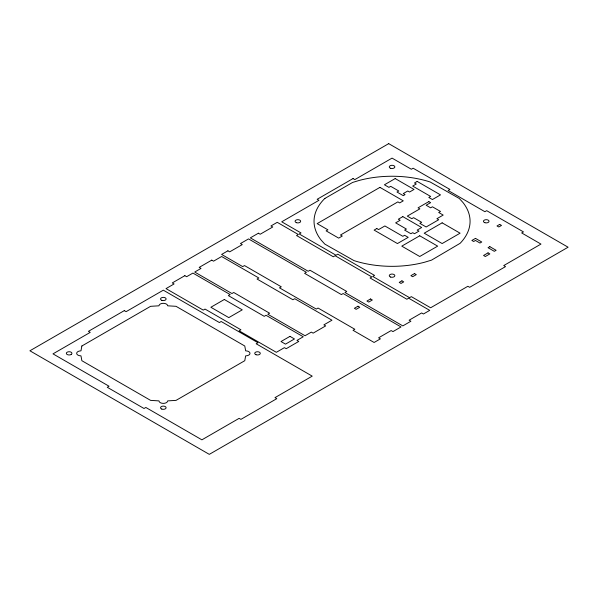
<?xml version="1.0" encoding="UTF-8"?>
<svg xmlns="http://www.w3.org/2000/svg" width="598" height="598" viewBox="0 0 598 598"><rect width="100%" height="100%" fill="white"/><g stroke="black" fill="none" stroke-linecap="round" stroke-linejoin="round"><path stroke-width="0.9" d="M81.859 346.003L80.977 350.862A4.313 2.489 0 0 0 76.664 353.351A4.313 2.489 0 0 0 80.977 355.84L81.859 360.699L150.591 400.376L159.001 400.892A4.313 2.489 0 0 0 163.321 403.381A4.313 2.489 0 0 0 167.634 400.892L176.044 400.376L244.776 360.699L245.658 355.84A4.313 2.489 0 0 0 249.979 353.351A4.313 2.489 0 0 0 245.658 350.862L244.776 346.003L176.044 306.318L167.634 305.81A4.313 2.489 0 0 0 163.321 303.321A4.313 2.489 0 0 0 159.001 305.81L150.591 306.318L81.859 346.003M324.931 198.416L323.981 199.291A78.017 45.044 0 0 0 321.208 240.157L324.796 244.089L353.941 260.593A78.017 45.044 0 0 0 424.73 262.193L431.539 260.123L460.131 243.296A78.017 45.044 0 0 0 462.897 202.43L459.316 198.499L430.164 181.986A78.017 45.044 0 0 0 359.383 180.387L352.573 182.457L324.931 198.416M71.252 354.397L71.05 354.524A2.788 1.615 0 0 1 67.17 354.494A2.788 1.615 0 0 1 67.081 352.259A2.788 1.615 0 0 1 70.953 352.125L71.162 352.244A2.788 1.615 0 0 1 71.252 354.397M388.7 143.64L29.9 350.787L209.3 454.36L568.1 247.213L388.7 143.64M124.302 310.624L88.422 331.337L90.216 332.376L52.99 353.867L109.053 386.233L107.259 387.272L144.036 408.501L145.83 407.47L201.892 439.836L239.118 418.346L240.912 419.377L276.792 398.664L274.998 397.625L312.223 376.135L256.161 343.768L257.955 342.736L221.178 321.5L219.384 322.539L163.321 290.172L126.096 311.663L124.302 310.624M184.849 275.671L172.291 282.921L174.085 283.953L166.012 288.617L203.238 310.108L205.032 309.069L240.912 329.79L239.118 330.821L276.343 352.312L284.416 347.655L286.21 348.686L298.768 341.436L296.974 340.404L303.253 336.779L266.028 315.288L264.234 316.32L228.354 295.606L230.148 294.567L192.922 273.077L186.643 276.702L184.849 275.671M211.759 260.13L199.201 267.381L200.995 268.42L194.716 272.045L231.942 293.536L233.736 292.497L269.616 313.217L267.822 314.249L305.047 335.74L311.326 332.114L313.12 333.153L325.678 325.903L323.884 324.864L331.957 320.207L294.732 298.716L292.938 299.748L257.058 279.034L258.852 277.995L221.626 256.505L213.553 261.169L211.759 260.13M227.905 250.809L221.626 254.434L242.706 266.603L244.5 265.572L281.277 286.801L279.483 287.84L316.26 309.069L318.054 308.037L354.831 329.266L353.037 330.305L374.116 342.475L380.395 338.849L378.601 337.81L391.159 330.559L392.953 331.598L401.026 326.942L343.17 293.536L341.376 294.567L304.599 273.338L306.393 272.299L248.536 238.901L240.463 243.558L242.257 244.597L229.699 251.848L227.905 250.809M258.403 233.205L250.33 237.862L308.187 271.268L309.981 270.229L346.758 291.465L344.964 292.497L402.82 325.903L410.893 321.238L409.099 320.207L421.657 312.956L423.451 313.987L429.73 310.369L408.651 298.193L406.857 299.232L370.08 277.995L371.874 276.964L335.097 255.727L333.303 256.766L296.526 235.53L298.32 234.498L277.24 222.329L270.961 225.954L272.755 226.986L260.197 234.237L258.403 233.205M353.037 178.563L317.157 199.284L318.951 200.315L281.725 221.806L301.011 232.943L299.217 233.982L335.994 255.211L337.788 254.172L374.565 275.409L372.771 276.448L409.548 297.677L411.342 296.645L430.627 307.776L467.853 286.285L469.647 287.317L505.527 266.603L503.733 265.572L540.958 244.081L521.673 232.943L523.467 231.904L486.69 210.675L484.896 211.707L448.119 190.478L449.913 189.439L413.136 168.21L411.342 169.241L392.056 158.111L354.831 179.602L353.037 178.563M379.947 187.368L317.157 223.622L327.921 229.834L326.127 230.873L338.685 238.124L342.273 236.053L340.479 235.014L397.887 201.87L399.681 202.909L403.269 200.838L379.947 187.368M395.196 178.563L384.432 184.782L388.917 187.368L390.711 186.337L398.784 190.994L396.99 192.033L403.269 195.658L405.063 194.619L403.269 193.588L407.754 190.994L409.548 192.033L414.033 189.439L395.196 178.563M417.172 181.411L414.481 182.966L416.275 184.005L412.687 186.075L430.627 196.436L428.833 197.467L432.421 199.538L440.494 194.881L417.172 181.411M224.317 299.493L210.862 307.26L228.802 317.613L242.257 309.846L224.317 299.493M376.807 228.541L374.116 230.095L397.438 243.558L408.202 237.346L404.614 235.276L402.82 236.307L384.88 225.954L378.601 229.58L376.807 228.541M402.82 216.633L398.335 219.219L400.129 220.258L395.644 222.845L406.408 229.056L404.614 230.095L410.893 233.721L412.687 232.682L414.481 233.721L418.966 231.127L417.172 230.095L421.657 227.509L402.82 216.633M428.833 201.608L418.069 207.827L419.863 208.859L407.305 216.11L411.79 218.704L413.584 217.665L421.657 222.329L419.863 223.36L426.142 226.986L438.7 219.735L436.906 218.704L443.185 215.078L438.7 212.484L440.494 211.453L432.421 206.788L430.627 207.827L426.142 205.234L430.627 202.647L428.833 201.608M419.721 235.784L401.781 246.137L419.721 256.497L437.661 246.137L419.721 235.784M442.146 222.837L424.206 233.19L442.146 243.55L460.086 233.19L442.146 222.837M289.978 336.36L281.008 341.54L285.493 344.134L294.463 338.954L289.978 336.36M357.97 306.221L354.382 308.291L356.176 309.33L359.764 307.26L357.97 306.221M370.528 298.97L366.94 301.041L368.734 302.08L372.322 300.009L370.528 298.97M401.923 280.843L399.232 282.398L401.026 283.437L403.717 281.882L401.923 280.843M414.481 273.6L410.893 275.671L412.687 276.702L416.275 274.632L414.481 273.6M475.477 238.378L471.889 240.456L473.683 241.487L475.477 240.456L479.962 243.042L481.756 242.003L475.477 238.378M499.696 224.4L497.005 225.954L498.799 226.986L501.49 225.431L499.696 224.4M489.829 246.668L488.035 247.699L494.314 251.324L496.108 250.293L489.829 246.668M488.035 252.879L483.55 255.473L485.344 256.505L489.829 253.918L488.035 252.879M296.473 222.688A2.788 1.615 0 0 0 300.659 221.29A2.788 1.615 0 0 0 296.473 219.892A2.788 1.615 0 0 0 296.473 222.688M390.658 277.061A2.788 1.615 0 0 0 394.844 275.671A2.788 1.615 0 0 0 390.658 274.273A2.788 1.615 0 0 0 390.658 277.061M484.843 222.688A2.788 1.615 0 0 0 489.029 221.29A2.788 1.615 0 0 0 484.843 219.892A2.788 1.615 0 0 0 484.843 222.688M390.658 168.307A2.788 1.615 0 0 0 394.844 166.917A2.788 1.615 0 0 0 390.658 165.519A2.788 1.615 0 0 0 390.658 168.307M161.796 409.077A2.788 1.615 0 0 0 166.102 407.814A2.788 1.615 0 0 0 162.051 406.289A2.788 1.615 0 0 0 161.796 409.077M255.981 354.704A2.788 1.615 0 0 0 260.287 353.433A2.788 1.615 0 0 0 256.236 351.916A2.788 1.615 0 0 0 255.981 354.704M161.796 300.323A2.788 1.615 0 0 0 166.102 299.06A2.788 1.615 0 0 0 162.051 297.535A2.788 1.615 0 0 0 161.796 300.323"/></g></svg>
